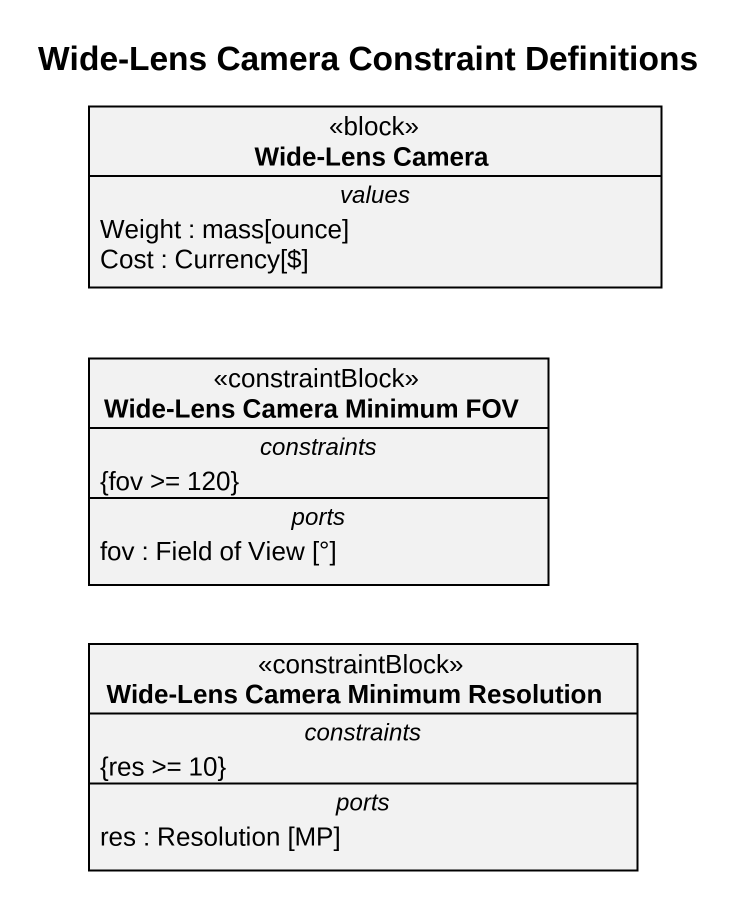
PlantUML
@startuml
title Wide-Lens Camera Constraint Definitions
hide circle
hide empty members
class "Wide-Lens Camera" as Wide_Lens_Camera <<block>> {
  -- values --
  Weight : mass[ounce]
  Cost : Currency[$]
}
class "Wide-Lens Camera Minimum FOV" as Wide_Lens_Camera_Minimum_FOV <<constraintBlock>> {
  -- constraints --
  {fov >= 120}
  -- ports --
  fov : Field of View [°]
}
class "Wide-Lens Camera Minimum Resolution" as Wide_Lens_Camera_Minimum <<constraintBlock>> {
  -- constraints --
  {res >= 10}
  -- ports --
  res : Resolution [MP]
}
@enduml
